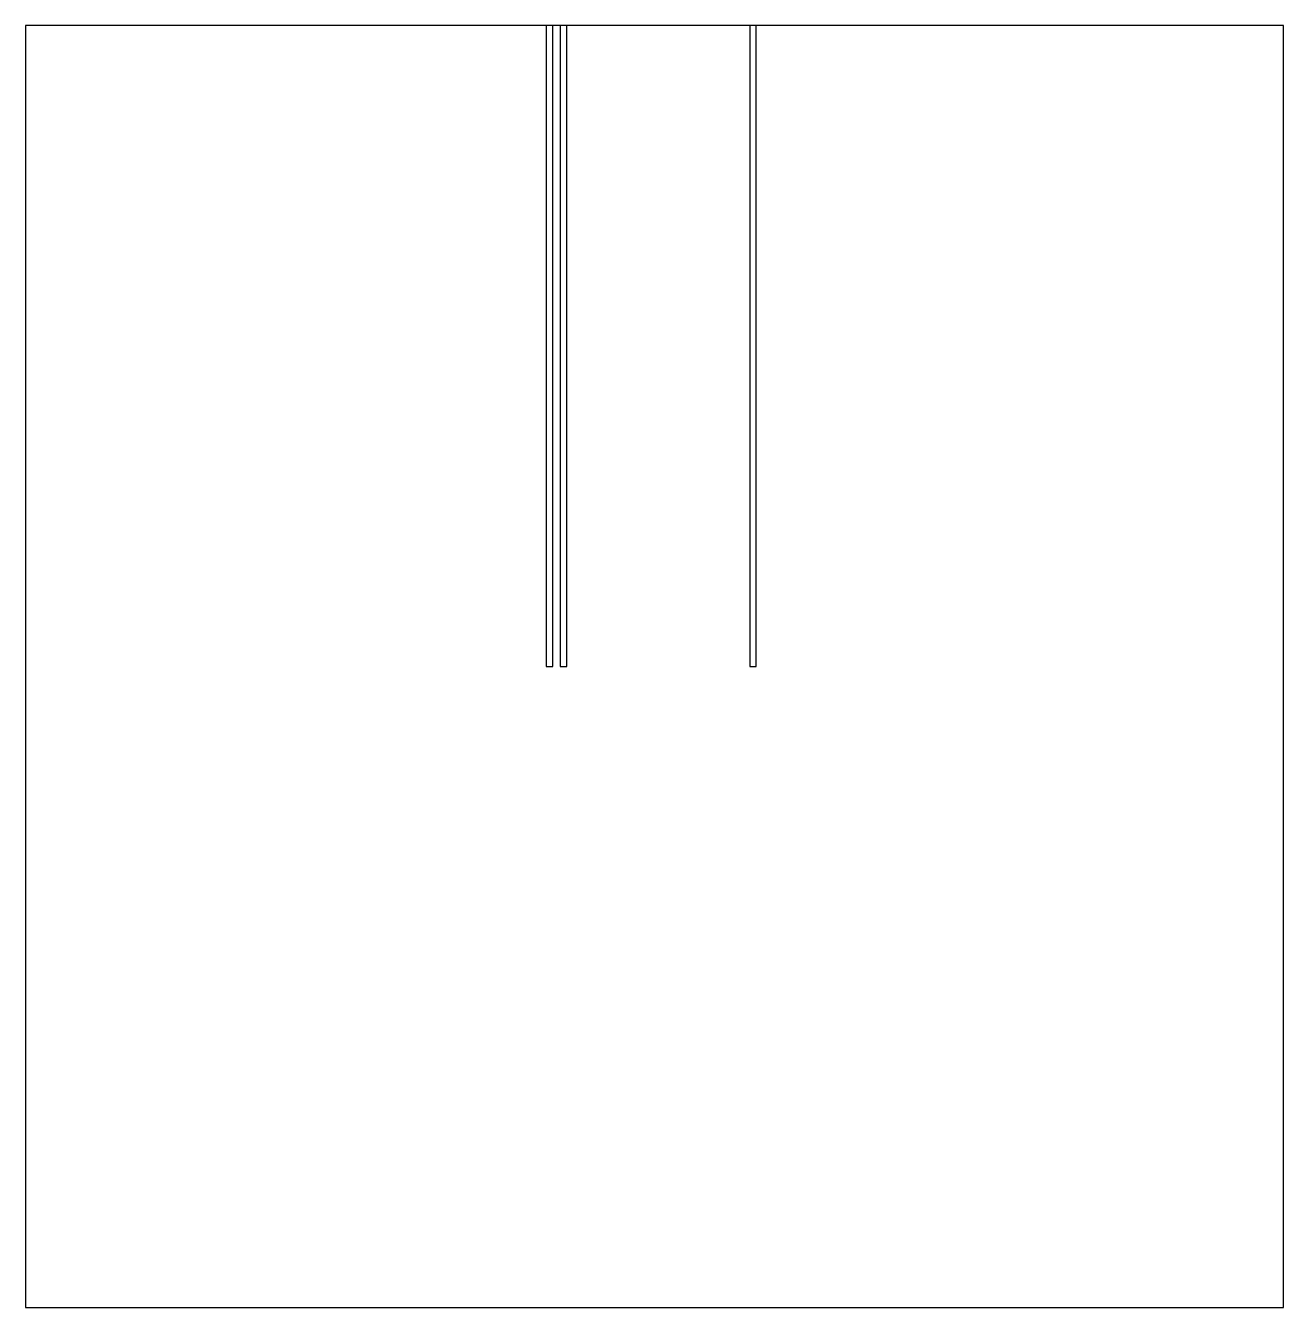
# Model space of a CAD drawing. Header units: millimetres. Extents: x 0 to 589, y 0 to 600.
import ezdxf

# ---------------------------------------------------------------- set-up
doc = ezdxf.new("R2010")
doc.units = ezdxf.units.MM
doc.layers.add('OUTLINE', color=5, linetype='Continuous')
doc.layers.add('SLOT', color=1, linetype='Continuous')

msp = doc.modelspace()

# ---------------------------------------------------------------- linework, layer by layer
at = {"layer": 'OUTLINE'}
msp.add_lwpolyline([(0, 0), (588.77, 0), (588.77, 600), (0, 600), (0, 0)], close=True, dxfattribs=at)
at = {"layer": 'SLOT'}
for points in [[(243.63, 300), (246.73, 300), (246.73, 600), (243.63, 600), (243.63, 300)], [(250.27, 300), (253.37, 300), (253.37, 600), (250.27, 600), (250.27, 300)], [(338.94, 300), (342.04, 300), (342.04, 600), (338.94, 600), (338.94, 300)]]:
    msp.add_lwpolyline(points, close=True, dxfattribs=at)

doc.saveas('drawing.dxf')
